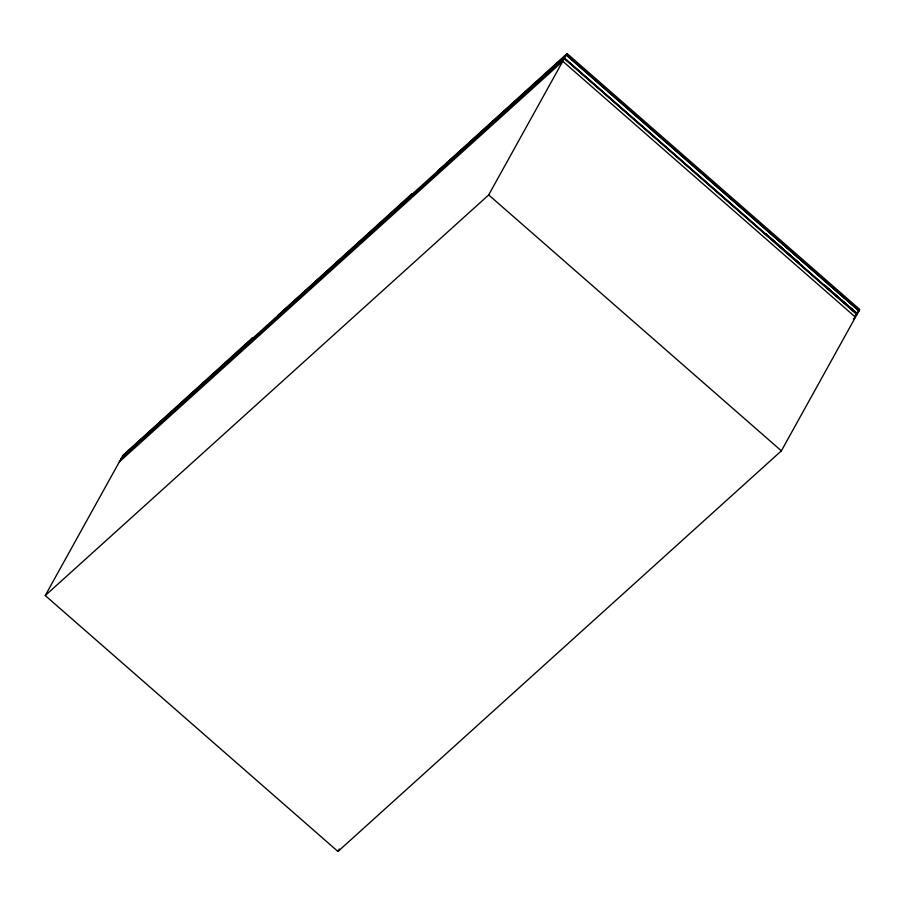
<?xml version="1.0" encoding="UTF-8"?>
<svg xmlns="http://www.w3.org/2000/svg" width="905" height="905" viewBox="0 0 905 905"><rect width="100%" height="100%" fill="white"/><g stroke="black" fill="none" stroke-linecap="round" stroke-linejoin="round"><path stroke-width="1.36" d="M120.806 459.242L564.392 58.339L857.092 314.25L781.377 450.848L337.95 851.458L45.25 595.547L120.965 458.948M122.899 455.464L252.212 337.984L251.488 339.285M278.095 315.257L411.854 193.761L411.13 195.073M437.737 171.034L567.05 53.542L859.75 309.453L859.026 310.766L566.326 54.854L567.05 53.542M45.25 595.547L488.677 194.937L564.392 58.339M564.55 58.067L566.179 55.114L858.879 311.026L857.239 313.978L564.55 58.067L121.112 458.677L122.752 455.724L566.326 54.854M337.95 851.458L339.307 849.003M765.777 234.01L798.708 262.801M824.319 285.188L857.42 313.65L855.327 315.54M119.347 461.867L562.786 61.257L855.474 317.169L853.381 319.058M857.397 312.361L858.879 311.026M855.259 315.675L857.352 313.786L824.421 284.996M765.89 233.807L798.81 262.597M564.234 58.633L856.933 314.544M488.677 194.937L781.377 450.848"/></g></svg>
